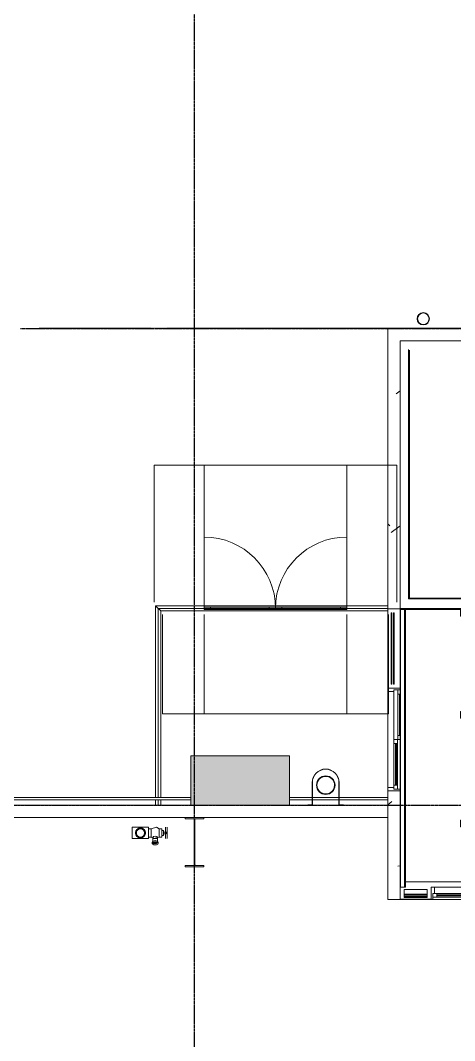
# Model space of a CAD drawing. Header units: millimetres. Extents: x -677815 to 476396, y -125373 to 39000.
# Drawn here: x 107520 to 112815, y -2870 to 9567 of the extents above; entities that cross this region are included whole.
import ezdxf

# ---------------------------------------------------------------- set-up
doc = ezdxf.new("R2010")
doc.units = ezdxf.units.MM
doc.linetypes.add('Xref building Toll$0$_SBA Dash Dot - Loose', pattern=[6, 4, -1, 0, -1])
doc.linetypes.add('Xref building Toll$0$Grid Line', pattern=[22.225, 12.7, -3.175, 3.175, -3.175])
for name, color, linetype, lineweight in [('AM_BOR', 4, 'Continuous', 25), ('Xref building Toll$0$A-DETL', 90, 'Continuous', 9), ('Xref building Toll$0$A-DETL-GENF', 92, 'Continuous', 9), ('Xref building Toll$0$A-DOOR', 31, 'Continuous', 9), ('Xref building Toll$0$A-DOOR-HDLN', 31, 'Continuous', 9), ('Xref building Toll$0$A-FLOR', 192, 'Continuous', 25), ('Xref building Toll$0$A-GENM', 13, 'Continuous', 9), ('Xref building Toll$0$A-GLAZ', 151, 'Continuous', 9), ('Xref building Toll$0$A-GLAZ-CURT', 52, 'Continuous', 9), ('Xref building Toll$0$A-GLAZ-CWMG', 51, 'Continuous', 9), ('Xref building Toll$0$A-WALL', 113, 'Continuous', 9), ('Xref building Toll$0$A-WALL-PATT', 111, 'Continuous', 9), ('Xref building Toll$0$I-FURN', 30, 'Continuous', 9), ('Xref building Toll$0$P-PIPE', 3, 'Continuous', 9), ('Xref building Toll$0$S-COLS', 52, 'Continuous', 9)]:
    doc.layers.add(name, color=color, linetype=linetype, lineweight=lineweight)
doc.layers.add('Xref building Toll$0$S-GRID', color=8, linetype='Continuous')
pattern_1 = [(50, (714549.7, -811512), (3643.68, -318.78), [381, -4191]), (355, (714549.7, -811512), (-704.856, 3821.136), [304.8, -3352.8]), (100.451, (714853.3, -811538.5), (2938.85, 3502.33), [323.8, -3561.8]), (46.184, (714549.7, -810496), (5421.58, -840.86), [571.5, -6286.5]), (96.636, (715001.5, -810566), (4748.05, 4948.55), [485.7, -5342.7]), (351.184, (714549.7, -810496), (4748.1, 4948.5), [457.2, -5029.2]), (21, (715057.7, -810750), (3032.29, -2045.304), [381, -4191]), (326, (715057.7, -810750), (1236.04, 3683.76), [304.8, -3352.8]), (71.451, (715310.3, -810920.4), (4268.34, 1638.425), [323.8, -3561.8]), (37.5, (714549.7, -811512), (61.772, 1691.101), [167.64, -3144.52, 167.64, -3235.96, -3365.5]), (37.5, (714549.7, -811512), (61.772, 1691.101), [-6715.76, 167.64, -3197.86]), (7.5, (714549.7, -811512), (1336.393, 2003.611), [167.64, -1772.92, 167.64, -3068.32, -1282.7]), (7.5, (714549.7, -811512), (1336.393, 2003.611), [-5176.52, 167.64, -1115.06]), (327.5, (713416.8, -811512), (2711.818, -114.579), [167.64, -1102.36, 167.64, -3794.76, -5257.8]), (327.5, (713416.8, -811512), (2711.818, -114.579), [-5232.4, 167.64, -5090.16]), (317.5, (712908.8, -811512), (2962.586, 508.533), [167.64, -1483.36, 167.64, -2463.8, -3733.8]), (317.5, (712908.8, -811512), (2962.586, 508.533), [-4282.44, 167.64, -3566.16])]

# ---------------------------------------------------------------- blocks, each defined once
blk = doc.blocks.new('Xref building Toll$0$Toll Grids')
at = {"layer": 'Xref building Toll$0$S-GRID', "linetype": 'Xref building Toll$0$Grid Line'}
for p, q in [((109644, -125373.3), (109644, 36031.5)), ((107519.9, 5810), (124871.1, 5810)), ((-9195.8, 0), (280997.7, 0))]:
    blk.add_line(p, q, dxfattribs=at)
blk = doc.blocks.new('Xref building Toll$0$UB-Universal Beam-Column - C5_5_610UB101-1713864-MASTER GROUND FLOOR')
at = {"layer": 'Xref building Toll$0$S-COLS', "lineweight": 18}
for p, q in [((-114, 301), (114, 301)), ((-114, 286.2), (-114, 301)), ((-16.7, 286.2), (-114, 286.2)), ((-5.3, -274.8), (-5.3, 274.8)), ((5.3, 274.8), (5.3, -274.8)), ((114, 286.2), (16.7, 286.2)), ((114, 301), (114, 286.2)), ((-114, -286.2), (-16.7, -286.2)), ((-114, -301), (-114, -286.2)), ((114, -301), (-114, -301)), ((16.7, -286.2), (114, -286.2)), ((114, -286.2), (114, -301))]:
    blk.add_line(p, q, dxfattribs=at)
at = {"layer": 'Xref building Toll$0$S-COLS'}
for p, q in [((-114, 301), (-114, 301)), ((-114, 286.2), (-114, 286.2)), ((114, 301), (114, 301)), ((114, 286.2), (114, 286.2)), ((-114, -286.2), (-114, -286.2)), ((-114, -301), (-114, -301)), ((114, -286.2), (114, -286.2)), ((114, -301), (114, -301))]:
    blk.add_line(p, q, dxfattribs=at)
at = {"layer": 'Xref building Toll$0$S-COLS', "lineweight": 18}
for centre, start, end in [((-16.7, 274.8), 360, 90), ((16.7, 274.8), 90, 180), ((-16.7, -274.8), 270, 360), ((16.7, -274.8), 180, 270)]:
    blk.add_arc(centre, 11.4, start, end, dxfattribs=at)
blk = doc.blocks.new('Xref building Toll$0$IVS-CURTPAN-Double Glass - E10THK-I10THK-40mm-1893064-MASTER GROUND FLOOR')
at = {"layer": 'Xref building Toll$0$A-GLAZ-CURT'}
for p, q in [((140, -10), (-140, -10)), ((-140, -10), (-140, -20)), ((-140, -10), (-140, -10)), ((-140, -20), (140, -20)), ((-140, -20), (-140, -20)), ((140, -40), (-140, -40)), ((-140, -40), (-140, -50)), ((-140, -40), (-140, -40)), ((-140, -50), (140, -50)), ((-140, -50), (-140, -50)), ((140, -20), (140, -10)), ((140, -10), (140, -10)), ((140, -20), (140, -20)), ((140, -50), (140, -40)), ((140, -40), (140, -40)), ((140, -50), (140, -50))]:
    blk.add_line(p, q, dxfattribs=at)
blk = doc.blocks.new('Xref building Toll$0$Sliding_Window_9296 - 1250 x 1201-998177-MASTER GROUND FLOOR')
at = {"layer": 'Xref building Toll$0$A-GLAZ'}
for p, q in [((-625, 75), (-625, -75)), ((-605, 75), (-625, 75)), ((-625, 75), (-625, 75)), ((-625, 75), (-625, -75)), ((-625, 75), (625, 75)), ((-555, 95), (-605, 95)), ((-605, 95), (-605, 50)), ((-605, 95), (-605, 50)), ((0, 95), (-605, 95)), ((-605, 95), (-605, 95)), ((-605, 0), (-605, 75)), ((-605, 75), (-605, 75)), ((605, 75), (-605, 75)), ((-605, 0), (-605, 75)), ((-605, 50), (-555, 50)), ((-605, 50), (-605, 50)), ((-605, 50), (0, 50)), ((-585, 0), (-605, 0)), ((-605, 0), (-605, 0)), ((-605, 0), (605, 0)), ((-585, -75), (-585, 0)), ((-585, -75), (-585, 0)), ((-585, 0), (-585, 0)), ((585, 0), (-585, 0)), ((-555, 50), (-555, 95)), ((-555, 95), (-555, 50)), ((-555, 95), (-555, 95)), ((-555, 95), (-50, 95)), ((-50, 80), (-555, 80)), ((-555, 80), (-555, 68)), ((-50, 80), (-555, 80)), ((-555, 80), (-555, 80)), ((-555, 68), (-555, 80)), ((-555, 68), (-50, 68)), ((-555, 68), (-555, 68)), ((-555, 68), (-50, 68)), ((-50, 50), (-555, 50)), ((-555, 50), (-555, 50)), ((0, 95), (-50, 95)), ((-50, 95), (-50, 50)), ((-50, 95), (-50, 50)), ((-50, 95), (-50, 95)), ((-50, 68), (-50, 80)), ((-50, 80), (-50, 80)), ((-50, 68), (-50, 80)), ((-50, 68), (-50, 68)), ((-50, 50), (0, 50)), ((-50, 50), (-50, 50)), ((0, 50), (0, 95)), ((0, 50), (0, 95)), ((0, 95), (0, 95)), ((0, 50), (0, 50)), ((50, 45), (0, 45)), ((0, 45), (0, 0)), ((0, 45), (0, 0)), ((605, 45), (0, 45)), ((0, 45), (0, 45)), ((0, 0), (50, 0)), ((0, 0), (0, 0)), ((0, 0), (605, 0)), ((50, 0), (50, 45)), ((50, 45), (50, 0)), ((50, 45), (50, 45)), ((50, 45), (555, 45)), ((555, 30), (50, 30)), ((50, 30), (50, 18)), ((555, 30), (50, 30)), ((50, 30), (50, 30)), ((50, 18), (50, 30)), ((50, 18), (555, 18)), ((50, 18), (50, 18)), ((50, 18), (555, 18)), ((555, 0), (50, 0)), ((50, 0), (50, 0)), ((605, 45), (555, 45)), ((555, 45), (555, 0)), ((555, 45), (555, 0)), ((555, 45), (555, 45)), ((555, 18), (555, 30)), ((555, 30), (555, 30)), ((555, 18), (555, 30)), ((555, 18), (555, 18)), ((555, 0), (605, 0)), ((555, 0), (555, 0)), ((625, 75), (605, 75)), ((605, 75), (605, 0)), ((605, 75), (605, 75)), ((605, 0), (605, 75)), ((605, 0), (605, 45)), ((605, 0), (605, 45)), ((605, 45), (605, 45)), ((605, 0), (605, 0)), ((625, -75), (625, 75)), ((625, 75), (625, -75)), ((625, 75), (625, 75)), ((-625, -75), (-585, -75)), ((-625, -75), (-625, -75)), ((625, -75), (-625, -75)), ((-585, -75), (-585, -75)), ((-585, -75), (585, -75)), ((605, 0), (585, 0)), ((585, 0), (585, -75)), ((585, -75), (585, 0)), ((585, 0), (585, 0)), ((585, -75), (625, -75)), ((585, -75), (585, -75)), ((605, 0), (605, 0)), ((625, -75), (625, -75))]:
    blk.add_line(p, q, dxfattribs=at)
blk = doc.blocks.new('Xref building Toll$0$Rectangular Mullion - _SBA 50 x 100mm Office-1893056-MASTER GROUND FLOOR')
at = {"layer": 'Xref building Toll$0$A-GLAZ-CWMG'}
for p, q in [((120200, 138887), (120200, 138987)), ((120200, 138987), (120200, 138987)), ((120200, 138987), (120200, 138887)), ((120480, 138987), (120200, 138987)), ((120480, 138987), (120200, 138987)), ((120480, 138887), (120480, 138987)), ((120480, 138987), (120480, 138987)), ((120480, 138987), (120480, 138887)), ((120200, 138887), (120200, 138887)), ((120200, 138887), (120480, 138887)), ((120480, 138887), (120200, 138887)), ((120480, 138887), (120480, 138887))]:
    blk.add_line(p, q, dxfattribs=at)
blk = doc.blocks.new('Xref building Toll$0$IVS-CURTPAN-Double Glass - E10THK-I10THK-40mm-1893069-MASTER GROUND FLOOR')
at = {"layer": 'Xref building Toll$0$A-GLAZ-CURT'}
for p, q in [((435, -10), (-435, -10)), ((-435, -10), (-435, -20)), ((-435, -10), (-435, -10)), ((-435, -20), (435, -20)), ((-435, -20), (-435, -20)), ((435, -40), (-435, -40)), ((-435, -40), (-435, -50)), ((-435, -40), (-435, -40)), ((-435, -50), (435, -50)), ((-435, -50), (-435, -50)), ((435, -20), (435, -10)), ((435, -10), (435, -10)), ((435, -20), (435, -20)), ((435, -50), (435, -40)), ((435, -40), (435, -40)), ((435, -50), (435, -50))]:
    blk.add_line(p, q, dxfattribs=at)
blk = doc.blocks.new('Xref building Toll$0$Sliding_Window_9296 - 1250 x 1201-V271-MASTER GROUND FLOOR')
at = {"layer": 'Xref building Toll$0$A-GLAZ'}
for p, q in [((-625, 75), (-625, -75)), ((-605, 0), (-605, 75)), ((-605, 75), (-605, 50)), ((-605, 50), (-555, 50)), ((-585, 0), (-605, 0)), ((-585, -75), (-585, 0)), ((0, 0), (-585, 0)), ((-555, 75), (-555, 68)), ((-555, 50), (-555, 75)), ((-555, 68), (-50, 68)), ((-50, 50), (-555, 50)), ((-50, 68), (-50, 75)), ((-50, 75), (-50, 50)), ((-50, 50), (0, 50)), ((0, 50), (0, 75)), ((50, 45), (0, 45)), ((0, 45), (0, 0)), ((0, 0), (50, 0)), ((50, 0), (50, 45)), ((50, 45), (555, 45)), ((555, 30), (50, 30)), ((50, 30), (50, 18)), ((50, 18), (555, 18)), ((555, 0), (50, 0)), ((605, 45), (555, 45)), ((555, 45), (555, 0)), ((555, 18), (555, 30)), ((555, 0), (605, 0)), ((605, 75), (605, 0)), ((605, 0), (605, 45)), ((-625, -75), (-585, -75)), ((-585, -75), (585, -75)), ((605, 0), (585, 0)), ((585, 0), (585, -75)), ((585, -75), (625, -75))]:
    blk.add_line(p, q, dxfattribs=at)
blk = doc.blocks.new('Xref building Toll$0$DWP_Downpipe - 150mm-2107209-MASTER GROUND FLOOR')
at = {"layer": 'Xref building Toll$0$P-PIPE'}
for radius, start, end in [(75, 360, 180), (75, 0, 180), (70, 0, 180), (70, 0, 180), (75, 180, 360), (75, 180, 360), (70, 180, 0), (70, 180, 360)]:
    blk.add_arc((-34, 236), radius, start, end, dxfattribs=at)
blk = doc.blocks.new('Xref building Toll$0$DWP_Downpipe - 225mm-1784091-MASTER GROUND FLOOR')
at = {"layer": 'Xref building Toll$0$P-PIPE'}
for radius, start, end in [(113, 0, 180), (112, 0, 180), (113, 180, 360), (112, 180, 0), (107, 0, 180), (108, 360, 180), (107, 180, 360), (108, 180, 360)]:
    blk.add_arc((-34, -236), radius, start, end, dxfattribs=at)
blk = doc.blocks.new('Xref building Toll$0$IVS-GM-DownPipe Cover - DP 225mm-V83-MASTER GROUND FLOOR')
at = {"layer": 'Xref building Toll$0$A-GENM'}
for p, q in [((-165.5, 0), (-165.5, -272)), ((-162.5, -275), (-162.5, 0)), ((162.5, 0), (162.5, -275)), ((165.5, -272), (165.5, 0)), ((-165.5, -272), (-215.5, -272)), ((-215.5, -272), (-215.5, -275)), ((-215.5, -275), (-162.5, -275)), ((162.5, -275), (215.5, -275)), ((215.5, -272), (165.5, -272)), ((215.5, -275), (215.5, -272))]:
    blk.add_line(p, q, dxfattribs=at)
for radius, start in [(165.5, 360), (162.5, 0)]:
    blk.add_arc((0, 0), radius, start, 180, dxfattribs=at)
blk = doc.blocks.new('Xref building Toll$0$HYD-SINGLE HEAD - Standard-1798686-MASTER GROUND FLOOR')
at = {"layer": 'Xref building Toll$0$A-GENM'}
for p, q in [((186, 128), (-14, 128)), ((-14, -12), (-14, 128)), ((-14, 128), (-14, -12)), ((186, -12), (186, 128)), ((186, 128), (186, -12)), ((390, 128), (390, -12)), ((400, 128), (400, 128)), ((400, 128), (400, 128)), ((410, -12), (410, 128)), ((217, 108), (186, 108)), ((186, 8), (186, 108)), ((186, 108), (186, 8)), ((186, 8), (217, 8)), ((217, 108), (217, 58)), ((217, 58), (217, 108)), ((217, 58), (217, 8)), ((217, 8), (217, 58)), ((236, 4), (236, -54)), ((296, -54), (296, 4)), ((347, 108), (315, 108)), ((315, 58), (315, 108)), ((315, 108), (315, 58)), ((315, 8), (315, 58)), ((315, 58), (315, 8)), ((315, 8), (347, 8)), ((347, 108), (347, 8)), ((347, 8), (347, 108)), ((367, 88), (347, 88)), ((347, 88), (347, 28)), ((347, 28), (347, 88)), ((347, 28), (367, 28)), ((367, 88), (367, 28)), ((367, 28), (367, 88)), ((400, 68), (367, 68)), ((367, 68), (367, 48)), ((367, 48), (367, 68)), ((367, 48), (400, 48)), ((400, 48), (400, 68)), ((400, 68), (400, 48)), ((-14, -12), (186, -12)), ((231, -54), (231, -71)), ((301, -71), (301, -54)), ((400, -12), (400, -12)), ((400, -12), (400, -12))]:
    blk.add_line(p, q, dxfattribs=at)
at = {"layer": 'Xref building Toll$0$A-GENM', "flags": 128}
for points in [[(217, 108), (282, 127), (315, 108)], [(390, -12), (390, 21), (390, 88), (390, 128), (390, 128)], [(390, 128), (390, 96), (390, 29), (390, -11), (390, -12)], [(410, 128), (410, 96), (410, 29), (410, -11), (410, -12)], [(410, -12), (410, 21), (410, 88), (410, 128), (410, 128)], [(315, 8), (251, -10), (217, 8)]]:
    blk.add_lwpolyline(points, dxfattribs=at)
at = {"layer": 'Xref building Toll$0$A-GENM'}
for centre, radius, start, end in [((86, 58), 60, 90, 270), ((86, 58), 50, 90, 270), ((86, 58), 50, 90, 270), ((86, 58), 60, 270, 90), ((86, 58), 50, 270, 90), ((86, 58), 50, 270, 90), ((400, 58), 10, 90, 270), ((400, 58), 10, 90, 270), ((400, 58), 10, 270, 90), ((400, 58), 10, 270, 90)]:
    blk.add_arc(centre, radius, start, end, dxfattribs=at)
for centre, major_axis, start_param, end_param in [((266, 4), (-30, 0), 3.141593, 6.283185), ((266, 4), (-30, 0), 0, 3.141593), ((266, -54), (-35, 0), 3.141593, 6.283185), ((266, -71), (-35, 0), 3.141593, 6.283185), ((266, -54), (-35, 0), 0, 3.141593), ((266, -71), (-35, 0), 0, 3.141593), ((266, -54), (30, 0), 0, 3.141593), ((266, -54), (-30, 0), 0, 3.141593)]:
    blk.add_ellipse(centre, major_axis=major_axis, ratio=0.5, start_param=start_param, end_param=end_param, dxfattribs=at)
for points in [[(86, 118), (83, 118), (79, 118), (74, 117), (71, 116), (69, 116), (67, 115), (64, 114), (61, 113), (58, 111), (56, 110), (53, 109), (51, 107), (46, 103), (42, 99), (37, 92), (33, 86), (31, 81), (29, 76), (28, 72), (27, 68), (27, 63), (26, 58), (27, 54), (27, 48), (29, 42), (31, 36), (32, 32), (34, 29), (37, 24), (42, 18), (46, 14), (50, 11), (52, 9), (54, 8), (56, 7), (58, 6), (61, 4), (64, 3), (67, 2), (69, 1), (71, 1), (74, 0), (79, -1), (83, -1), (86, -2)], [(86, -2), (90, -1), (94, -1), (99, 0), (102, 1), (104, 1), (106, 2), (109, 3), (112, 4), (115, 6), (117, 7), (119, 8), (122, 10), (126, 14), (131, 18), (136, 25), (140, 31), (142, 36), (144, 40), (145, 45), (146, 49), (146, 54), (146, 58), (146, 63), (146, 69), (144, 75), (142, 81), (141, 85), (139, 88), (136, 93), (131, 99), (126, 103), (123, 106), (121, 108), (119, 109), (117, 110), (115, 111), (112, 113), (109, 114), (106, 115), (104, 116), (102, 116), (99, 117), (94, 118), (90, 118), (86, 118)]]:
    blk.add_open_spline(points, degree=3, knots=[0, 0, 0, 0, 0.045455, 0.068182, 0.079545, 0.090909, 0.102273, 0.113636, 0.136364, 0.159091, 0.170455, 0.181818, 0.204545, 0.227273, 0.272727, 0.318182, 0.363636, 0.386364, 0.409091, 0.431818, 0.454545, 0.477273, 0.5, 0.522727, 0.545455, 0.590909, 0.613636, 0.636364, 0.659091, 0.681818, 0.727273, 0.772727, 0.795455, 0.806818, 0.818182, 0.829545, 0.840909, 0.863636, 0.886364, 0.897727, 0.909091, 0.920455, 0.931818, 0.954545, 1, 1, 1, 1], dxfattribs=at)
blk = doc.blocks.new('Xref building Toll$0$Circular Mullion - _SBA STEEL - 50mmØ-2110808-MASTER GROUND FLOOR')
at = {"layer": 'Xref building Toll$0$A-GLAZ-CWMG'}
for p, q in [((117168, 141181), (117168, 140106)), ((117200, 140106), (117200, 141181)), ((117232, 140106), (117232, 141181)), ((117168, 140077), (117168, 140012)), ((117200, 140012), (117200, 140077)), ((117232, 140012), (117232, 140077))]:
    blk.add_line(p, q, dxfattribs=at)
blk = doc.blocks.new('Xref building Toll$0$Circular Mullion - _SBA STEEL - 50mmØ-2111353-MASTER GROUND FLOOR')
at = {"layer": 'Xref building Toll$0$A-GLAZ-CWMG'}
for p, q in [((117168, 142444), (117168, 141181)), ((117200, 141181), (117200, 142412)), ((117232, 141181), (117232, 142381))]:
    blk.add_line(p, q, dxfattribs=at)
at = {"layer": 'Xref building Toll$0$A-GLAZ-CWMG', "flags": 128}
for points in [[(117200, 142412), (117184, 142428), (117172, 142440), (117168, 142444)], [(117232, 142381), (117227, 142385), (117216, 142397), (117200, 142412)]]:
    blk.add_lwpolyline(points, dxfattribs=at)
blk = doc.blocks.new('Xref building Toll$0$Circular Mullion - _SBA STEEL - 50mmØ-2111235-MASTER GROUND FLOOR')
at = {"layer": 'Xref building Toll$0$A-GLAZ-CWMG'}
for p, q in [((120000, 142444), (119532, 142444)), ((120000, 142412), (119532, 142412)), ((120000, 142404), (120000, 142381)), ((119532, 142381), (120000, 142381))]:
    blk.add_line(p, q, dxfattribs=at)
blk = doc.blocks.new('Xref building Toll$0$Circular Mullion - _SBA STEEL - 50mmØ-2111355-MASTER GROUND FLOOR')
at = {"layer": 'Xref building Toll$0$A-GLAZ-CWMG'}
for p, q in [((119532, 142444), (117732, 142444)), ((119532, 142412), (117732, 142412)), ((117732, 142381), (119532, 142381))]:
    blk.add_line(p, q, dxfattribs=at)
blk = doc.blocks.new('Xref building Toll$0$DOOR_CWall_DGlass 02 - DOOR_CWall_DGlass 02-2111368-MASTER GROUND FLOOR')
at = {"layer": 'Xref building Toll$0$A-DOOR'}
for p, q in [((-868.25, 5), (-868.25, 868.25)), ((868.25, 0), (868.25, 868.25)), ((-793.25, 12.5), (-868.25, 12.5)), ((-868.25, 12.5), (-868.25, -12.5)), ((-868.25, 12.5), (-868.25, 12.5)), ((-868.25, 12.5), (-868.25, -12.5)), ((-868.25, 12.5), (-1.5875, 12.5)), ((-793.25, -12.5), (-793.25, 12.5)), ((-793.25, -12.5), (-793.25, 12.5)), ((-76.5875, 12.5), (-793.25, 12.5)), ((-793.25, 12.5), (-793.25, 12.5)), ((-76.5875, 12.5), (-76.5875, -12.5)), ((-1.5875, 12.5), (-76.5875, 12.5)), ((-76.5875, -12.5), (-76.5875, 12.5)), ((-76.5875, 12.5), (-76.5875, 12.5)), ((-1.5875, -12.5), (-1.5875, 12.5)), ((-1.5875, 12.5), (-1.5875, -12.5)), ((-1.5875, 12.5), (-1.5875, 12.5)), ((76.5875, 12.5), (1.5875, 12.5)), ((1.5875, 12.5), (1.5875, -12.5)), ((1.5875, 12.5), (868.25, 12.5)), ((1.5875, 12.5), (1.5875, 12.5)), ((1.5875, -12.5), (1.5875, 12.5)), ((76.5875, -12.5), (76.5875, 12.5)), ((793.25, 12.5), (76.5875, 12.5)), ((76.5875, 12.5), (76.5875, -12.5)), ((76.5875, 12.5), (76.5875, 12.5)), ((793.25, 12.5), (793.25, -12.5)), ((868.25, 12.5), (793.25, 12.5)), ((793.25, 12.5), (793.25, 12.5)), ((793.25, 12.5), (793.25, -12.5)), ((868.25, -12.5), (868.25, 12.5)), ((868.25, 12.5), (868.25, 12.5)), ((868.25, -12.5), (868.25, 12.5)), ((-868.25, -12.5), (-793.25, -12.5)), ((-1.5875, -12.5), (-868.25, -12.5)), ((-868.25, -12.5), (-868.25, -12.5)), ((-793.25, -12.5), (-793.25, -12.5)), ((-793.25, -12.5), (-76.5875, -12.5)), ((-76.5875, -12.5), (-1.5875, -12.5)), ((-76.5875, -12.5), (-76.5875, -12.5)), ((-1.5875, -12.5), (-1.5875, -12.5)), ((1.5875, -12.5), (76.5875, -12.5)), ((868.25, -12.5), (1.5875, -12.5)), ((1.5875, -12.5), (1.5875, -12.5)), ((76.5875, -12.5), (793.25, -12.5)), ((76.5875, -12.5), (76.5875, -12.5)), ((793.25, -12.5), (868.25, -12.5)), ((793.25, -12.5), (793.25, -12.5)), ((868.25, -12.5), (868.25, -12.5))]:
    blk.add_line(p, q, dxfattribs=at)
for centre, start, end in [((-868.25, 0), 0, 90), ((868.25, 0), 90, 180)]:
    blk.add_arc(centre, 868.25, start, end, dxfattribs=at)
at = {"layer": 'Xref building Toll$0$A-DOOR-HDLN'}
for p, q in [((-1478.25, 75), (-1478.25, 1745)), ((-1478.25, 1745), (1478.25, 1745)), ((-868.25, 75), (-868.25, 1745)), ((868.25, 75), (868.25, 1745)), ((1478.25, 75), (1478.25, 1745)), ((-1378.25, -75), (-1378.25, -1285)), ((-868.25, -75), (-868.25, -1285)), ((868.25, -75), (868.25, -1285)), ((1378.25, -75), (1378.25, -1285)), ((1378.25, -1285), (-1378.25, -1285))]:
    blk.add_line(p, q, dxfattribs=at)
blk = doc.blocks.new('Xref building Toll$0$Circular Mullion - _SBA STEEL - 50mmØ-2111354-MASTER GROUND FLOOR')
at = {"layer": 'Xref building Toll$0$A-GLAZ-CWMG'}
for p, q in [((117732, 142444), (117168, 142444)), ((117732, 142412), (117200, 142412)), ((117232, 142381), (117732, 142381))]:
    blk.add_line(p, q, dxfattribs=at)
at = {"layer": 'Xref building Toll$0$A-GLAZ-CWMG', "flags": 128}
for points in [[(117168, 142444), (117172, 142440), (117184, 142428), (117200, 142412)], [(117200, 142412), (117216, 142397), (117227, 142385), (117232, 142381)]]:
    blk.add_lwpolyline(points, dxfattribs=at)
blk = doc.blocks.new('Xref building Toll$0$work top - work top-2200616-MASTER GROUND FLOOR')
at = {"layer": 'Xref building Toll$0$I-FURN'}
for p, q in [((120968, 142398), (120218, 142398)), ((120218, 142398), (120218, 139080)), ((120218, 139080), (120218, 142398)), ((120218, 142398), (120968, 142398)), ((120218, 142398), (120218, 142398)), ((120888, 142398), (120888, 142318)), ((120968, 142398), (120888, 142398)), ((120888, 142398), (120968, 142398)), ((120888, 142318), (120888, 142398)), ((120888, 142398), (120888, 142398)), ((120888, 142318), (120968, 142318)), ((120968, 142318), (120888, 142318)), ((120888, 142318), (120888, 142318)), ((120968, 142318), (120968, 142398)), ((120968, 142398), (120968, 142318)), ((120968, 142398), (120968, 142398)), ((120968, 139830), (120968, 142398)), ((120968, 142398), (120968, 139830)), ((120968, 142398), (120968, 142398)), ((120968, 142318), (120968, 142318)), ((120888, 141154), (120888, 141074)), ((120968, 141154), (120888, 141154)), ((120888, 141154), (120968, 141154)), ((120888, 141074), (120888, 141154)), ((120888, 141154), (120888, 141154)), ((120888, 141074), (120968, 141074)), ((120968, 141074), (120888, 141074)), ((120888, 141074), (120888, 141074)), ((120968, 141074), (120968, 141154)), ((120968, 141154), (120968, 141074)), ((120968, 141154), (120968, 141154)), ((120968, 141074), (120968, 141074)), ((120888, 139830), (120888, 139750)), ((120968, 139830), (120888, 139830)), ((120888, 139830), (120968, 139830)), ((120888, 139750), (120888, 139830)), ((120888, 139830), (120888, 139830)), ((120968, 139750), (120968, 139830)), ((120968, 139830), (120968, 139750)), ((120968, 139830), (120968, 139830)), ((127268, 139830), (120968, 139830)), ((120968, 139830), (127268, 139830)), ((120968, 139830), (120968, 139830)), ((122888, 139830), (122888, 139750)), ((122968, 139830), (122888, 139830)), ((122888, 139830), (122968, 139830)), ((122888, 139750), (122888, 139830)), ((122888, 139830), (122888, 139830)), ((122968, 139750), (122968, 139830)), ((122968, 139830), (122968, 139750)), ((122968, 139830), (122968, 139830)), ((124888, 139830), (124888, 139750)), ((124968, 139830), (124888, 139830)), ((124888, 139830), (124968, 139830)), ((124888, 139750), (124888, 139830)), ((124888, 139830), (124888, 139830)), ((124968, 139750), (124968, 139830)), ((124968, 139830), (124968, 139750)), ((124968, 139830), (124968, 139830)), ((127188, 139830), (127188, 139750)), ((127268, 139830), (127188, 139830)), ((127188, 139830), (127268, 139830)), ((127188, 139750), (127188, 139830)), ((127188, 139830), (127188, 139830)), ((127268, 139750), (127268, 139830)), ((127268, 139830), (127268, 139750)), ((127268, 139830), (127268, 139830)), ((127268, 139080), (127268, 139830)), ((127268, 139830), (127268, 139080)), ((127268, 139830), (127268, 139830)), ((120888, 139750), (120968, 139750)), ((120968, 139750), (120888, 139750)), ((120888, 139750), (120888, 139750)), ((120968, 139750), (120968, 139750)), ((122888, 139750), (122968, 139750)), ((122968, 139750), (122888, 139750)), ((122888, 139750), (122888, 139750)), ((122968, 139750), (122968, 139750)), ((124888, 139750), (124968, 139750)), ((124968, 139750), (124888, 139750)), ((124888, 139750), (124888, 139750)), ((124968, 139750), (124968, 139750)), ((127188, 139750), (127268, 139750)), ((127268, 139750), (127188, 139750)), ((127188, 139750), (127188, 139750)), ((127268, 139750), (127268, 139750)), ((120218, 139080), (127268, 139080)), ((127268, 139080), (120218, 139080)), ((120218, 139080), (120218, 139080)), ((127268, 139080), (127268, 139080))]:
    blk.add_line(p, q, dxfattribs=at)
blk = doc.blocks.new('Xref building Toll$0$building block 28092016')
at = {"layer": 'Xref building Toll$0$A-DETL-GENF'}
blk.add_hatch(color=7, dxfattribs=at).paths.add_polyline_path([(833140, -671499), (833350, -671496), (833350, -670899), (832150, -670899), (832150, -671499)], flags=0)
at = {"layer": 'Xref building Toll$0$A-WALL-PATT', "lineweight": 9}
h = blk.add_hatch(dxfattribs=at)
h.set_pattern_fill('FP_1', color=256, style=0, pattern_type=2)
h.set_pattern_definition(pattern_1)
h.paths.add_polyline_path([(834700, -672649), (834700, -671324), (834550, -671324), (834550, -672649)], flags=0)
h.paths.add_polyline_path([(834700, -669105), (834700, -665689), (834550, -665689), (834550, -669105)], flags=0)
h = blk.add_hatch(dxfattribs=at)
h.set_pattern_fill('FP_1', color=256, style=0, pattern_type=2)
h.set_pattern_definition(pattern_1)
h.paths.add_polyline_path([(843620, -665839), (843620, -665689), (842926, -665689), (842926, -665839), (843518, -665839)], flags=0)
h.paths.add_polyline_path([(834801, -665839), (841926, -665839), (841926, -665689), (834700, -665689), (834700, -665839)], flags=0)
h.paths.add_polyline_path([(843649, -665839), (843770, -665839), (843770, -665689), (843649, -665689), (843649, -665810)], flags=0)
at = {"layer": 'Xref building Toll$0$A-DETL'}
for p, q in [((833350, -670899), (832150, -670899)), ((832150, -670899), (832150, -671499)), ((833350, -671499), (833350, -670899)), ((832150, -671499), (833350, -671499))]:
    blk.add_line(p, q, dxfattribs=at)
at = {"layer": 'Xref building Toll$0$A-FLOR'}
blk.add_line((835080, -672649), (834700, -672649), dxfattribs=at)
at = {"layer": 'Xref building Toll$0$A-WALL', "lineweight": 18}
for p, q in [((834550, -665689), (834550, -669105)), ((841926, -665689), (834550, -665689)), ((834700, -665839), (834700, -672649)), ((843620, -665839), (834700, -665839)), ((834815, -668975), (834815, -665954)), ((836711, -668975), (834815, -668975)), ((834550, -669105), (834700, -669105)), ((834768, -669113), (840282, -669113)), ((834768, -672499), (834768, -669113)), ((834550, -671324), (834550, -671405)), ((834700, -671324), (834550, -671324)), ((832150, -671405), (829710, -671405)), ((829710, -671434), (832150, -671434)), ((834550, -671405), (833350, -671405)), ((833350, -671434), (834550, -671434)), ((834550, -671434), (834550, -672649)), ((834700, -672499), (834768, -672499)), ((834550, -672649), (834700, -672649))]:
    blk.add_line(p, q, dxfattribs=at)
at = {"layer": 'Xref building Toll$0$A-WALL'}
for p, q in [((834805, -665944), (834805, -668985)), ((839395, -668985), (834805, -668985)), ((834550, -670074), (834550, -669130)), ((839525, -669103), (834700, -669103)), ((834768, -669113), (834700, -669113)), ((834705, -672499), (834705, -669113)), ((834755, -672499), (834755, -669113)), ((834550, -671434), (834550, -671405)), ((829648, -671499), (832150, -671499)), ((833350, -671499), (833578, -671499)), ((833631, -671499), (833956, -671499)), ((834009, -671499), (834550, -671499)), ((832080, -671649), (829648, -671649)), ((834550, -671649), (832308, -671649))]:
    blk.add_line(p, q, dxfattribs=at)
at = {"layer": 'Xref building Toll$0$S-GRID', "linetype": 'Xref building Toll$0$_SBA Dash Dot - Loose'}
blk.add_line((849920, -665689), (830296, -665689), dxfattribs=at)
at = {"layer": 'Xref building Toll$0$A-DOOR'}
blk.add_blockref('Xref building Toll$0$DOOR_CWall_DGlass 02 - DOOR_CWall_DGlass 02-2111368-MASTER GROUND FLOOR', (833181, -669099), dxfattribs=at)
at = {"layer": 'Xref building Toll$0$A-GENM'}
for name, p in [('Xref building Toll$0$IVS-GM-DownPipe Cover - DP 225mm-V83-MASTER GROUND FLOOR', (833793, -671224)), ('Xref building Toll$0$HYD-SINGLE HEAD - Standard-1798686-MASTER GROUND FLOOR', (831448, -671895))]:
    blk.add_blockref(name, p, dxfattribs=at)
at = {"layer": 'Xref building Toll$0$A-GLAZ'}
for name, p, rotation in [('Xref building Toll$0$Sliding_Window_9296 - 1250 x 1201-V271-MASTER GROUND FLOOR', (834625, -670699), 270), ('Xref building Toll$0$Sliding_Window_9296 - 1250 x 1201-998177-MASTER GROUND FLOOR', (835705, -672574), 180)]:
    blk.add_blockref(name, p, dxfattribs=dict(at, rotation=rotation))
at = {"layer": 'Xref building Toll$0$A-GLAZ-CURT', "rotation": 270}
blk.add_blockref('Xref building Toll$0$IVS-CURTPAN-Double Glass - E10THK-I10THK-40mm-1893069-MASTER GROUND FLOOR', (834640, -669590), dxfattribs=at)
at = {"layer": 'Xref building Toll$0$A-GLAZ-CURT'}
blk.add_blockref('Xref building Toll$0$IVS-CURTPAN-Double Glass - E10THK-I10THK-40mm-1893064-MASTER GROUND FLOOR', (834890, -672574), dxfattribs=at)
at = {"layer": 'Xref building Toll$0$A-GLAZ-CWMG'}
for name in ['Xref building Toll$0$Circular Mullion - _SBA STEEL - 50mmØ-2111353-MASTER GROUND FLOOR', 'Xref building Toll$0$Circular Mullion - _SBA STEEL - 50mmØ-2111354-MASTER GROUND FLOOR', 'Xref building Toll$0$Circular Mullion - _SBA STEEL - 50mmØ-2111355-MASTER GROUND FLOOR', 'Xref building Toll$0$Circular Mullion - _SBA STEEL - 50mmØ-2111235-MASTER GROUND FLOOR', 'Xref building Toll$0$Circular Mullion - _SBA STEEL - 50mmØ-2110808-MASTER GROUND FLOOR', 'Xref building Toll$0$Rectangular Mullion - _SBA 50 x 100mm Office-1893056-MASTER GROUND FLOOR']:
    blk.add_blockref(name, (714550, -811512), dxfattribs=at)
at = {"layer": 'Xref building Toll$0$I-FURN'}
blk.add_blockref('Xref building Toll$0$work top - work top-2200616-MASTER GROUND FLOOR', (714550, -811512), dxfattribs=at)
at = {"layer": 'Xref building Toll$0$P-PIPE'}
blk.add_blockref('Xref building Toll$0$DWP_Downpipe - 150mm-2107209-MASTER GROUND FLOOR', (835018, -665805), dxfattribs=at)
at = {"layer": 'Xref building Toll$0$P-PIPE', "rotation": 180}
blk.add_blockref('Xref building Toll$0$DWP_Downpipe - 225mm-1784091-MASTER GROUND FLOOR', (833760, -671491), dxfattribs=at)
at = {"layer": 'Xref building Toll$0$S-COLS', "rotation": 180}
blk.add_blockref('Xref building Toll$0$UB-Universal Beam-Column - C5_5_610UB101-1713864-MASTER GROUND FLOOR', (832194, -671950), dxfattribs=at)
blk = doc.blocks.new('Xref building Toll')
for name, p in [('Xref building Toll$0$Toll Grids', (0, 0)), ('Xref building Toll$0$building block 28092016', (-722550, 671499))]:
    blk.add_blockref(name, p)

msp = doc.modelspace()

# ---------------------------------------------------------------- block references
at = {"layer": 'AM_BOR'}
msp.add_blockref('Xref building Toll', (0, 0), dxfattribs=at)

doc.saveas('drawing.dxf')
